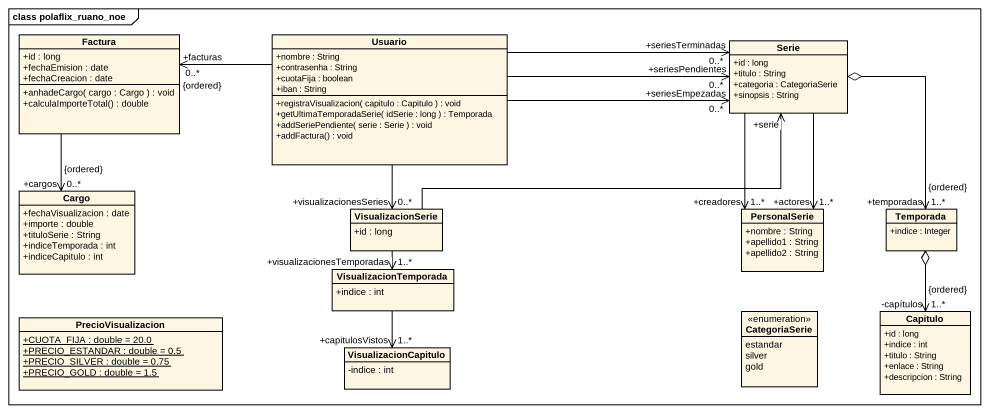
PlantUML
@startuml
mainframe class polaflix_ruano_noe
hide circle
hide empty members
skinparam classAttributeIconSize 0
class Factura {
  +id : long
  +fechaEmision : date
  +fechaCreacion : date
  +anhadeCargo( cargo : Cargo ) : void
  +calculaImporteTotal() : double
}
class Usuario {
  +nombre : String
  +contrasenha : String
  +cuotaFija : boolean
  +iban : String
  +registraVisualizacion( capitulo : Capitulo ) : void
  +getUltimaTemporadaSerie( idSerie : long ) : Temporada
  +addSeriePendiente( serie : Serie ) : void
  +addFactura() : void
}
class Serie {
  +id : long
  +titulo : String
  +categoria : CategoriaSerie
  +sinopsis : String
}
class Cargo {
  +fechaVisualizacion : date
  +importe : double
  +tituloSerie : String
  +indiceTemporada : int
  +indiceCapitulo : int
}
class VisualizacionSerie {
  +id : long
}
class PersonalSerie {
  +nombre : String
  +apellido1 : String
  +apellido2 : String
}
class Temporada {
  +indice : Integer
}
class VisualizacionTemporada {
  +indice : int
}
class PrecioVisualizacion {
  {static} +CUOTA_FIJA : double = 20.0
  {static} +PRECIO_ESTANDAR : double = 0.5
  {static} +PRECIO_SILVER : double = 0.75
  {static} +PRECIO_GOLD : double = 1.5
}
enum CategoriaSerie {
  estandar
  silver
  gold
}
class Capitulo {
  +id : long
  +indice : int
  +titulo : String
  +enlace : String
  +descripcion : String
}
class VisualizacionCapitulo {
  -indice : int
}
Factura "+facturas\n0..*\n{ordered}" <-right- Usuario
Serie "+seriesPendientes\n0..*" <-left- Usuario
Serie "+seriesEmpezadas\n0..*" <-left- Usuario
Serie "+seriesTerminadas\n0..*" <-left- Usuario
Serie "+serie" <-left- VisualizacionSerie
Serie o--> "+temporadas\n1..*\n{ordered}" Temporada
Cargo "+cargos\n0..*\n{ordered}" <-up- Factura
VisualizacionSerie "+visualizacionesSeries\n0..*" <-up- Usuario
PersonalSerie "+creadores\n1..*" <-up- Serie
PersonalSerie "+actores\n1..*" <-up- Serie
Temporada o--> "-capítulos\n1..*\n{ordered}" Capitulo
VisualizacionTemporada "+visualizacionesTemporadas\n1..*" <-up- VisualizacionSerie
VisualizacionCapitulo "+capitulosVistos\n1..*" <-up- VisualizacionTemporada
@enduml
